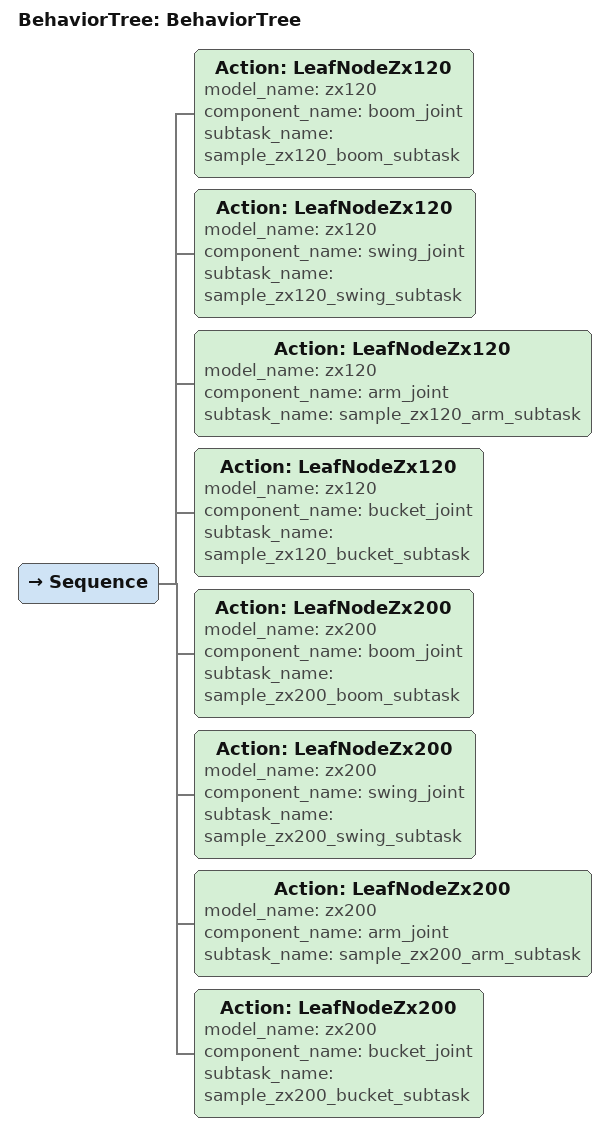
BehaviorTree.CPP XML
<?xml version="1.0"?>
<root main_tree_to_execute="BehaviorTree">
    <BehaviorTree ID="BehaviorTree">
        <Sequence>
            <Action  model_name="zx120" ID="LeafNodeZx120" component_name="boom_joint" subtask_name="sample_zx120_boom_subtask"/>
            <Action  model_name="zx120" ID="LeafNodeZx120" component_name="swing_joint" subtask_name="sample_zx120_swing_subtask"/>
            <Action  model_name="zx120" ID="LeafNodeZx120" component_name="arm_joint" subtask_name="sample_zx120_arm_subtask"/>
            <Action  model_name="zx120" ID="LeafNodeZx120" component_name="bucket_joint" subtask_name="sample_zx120_bucket_subtask"/>
            <Action  model_name="zx200" ID="LeafNodeZx200" component_name="boom_joint" subtask_name="sample_zx200_boom_subtask"/>
            <Action  model_name="zx200" ID="LeafNodeZx200" component_name="swing_joint" subtask_name="sample_zx200_swing_subtask"/>
            <Action  model_name="zx200" ID="LeafNodeZx200" component_name="arm_joint" subtask_name="sample_zx200_arm_subtask"/>
            <Action  model_name="zx200" ID="LeafNodeZx200" component_name="bucket_joint" subtask_name="sample_zx200_bucket_subtask"/>
        </Sequence>
    </BehaviorTree>
</root>
